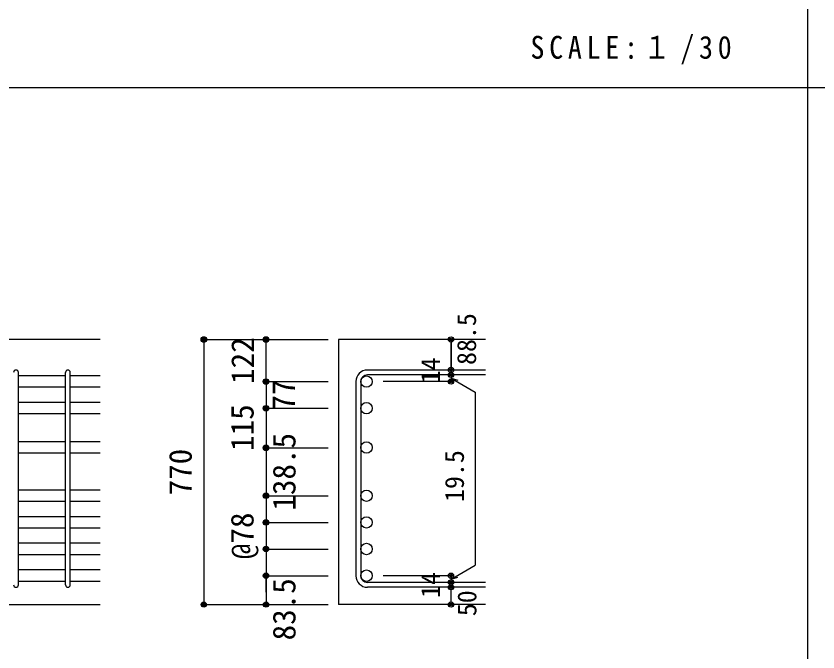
# Model space of a CAD drawing. Units: millimetres at full size, sheet at 1:30. Extents: x -5973 to 5954, y -4195 to 4201.
# Drawn here: x -3414 to -1095, y -1853 to -15 of the extents above; entities that cross this region are included whole.
import ezdxf
from ezdxf.enums import TextEntityAlignment as Align

# ---------------------------------------------------------------- set-up
doc = ezdxf.new("R2010")
doc.units = ezdxf.units.MM
doc.header["$LTSCALE"] = 30
doc.header["$PDMODE"] = 32
doc.header["$PDSIZE"] = 15
for name, color, linetype in [('0-1_躯体線', 2, 'Continuous'), ('0-5_基礎梁筋', 7, 'Continuous'), ('0-6_スタラップ筋', 7, 'Continuous'), ('0-D_寸法', 4, 'Continuous'), ('6-7_文字', 7, 'Continuous'), ('F-0_枠', 6, 'Continuous')]:
    doc.layers.add(name, color=color, linetype=linetype)
doc.styles.add('ＭＳ ゴシック', font='')
doc.styles.get('ＭＳ ゴシック').set_extended_font_data('MS Gothic')

msp = doc.modelspace()

# ---------------------------------------------------------------- linework, layer by layer
at = {"layer": '0-1_躯体線'}
for p, q in [((-3170.8, -949.89), (-5020.8, -949.89)), ((-2055.8, -949.89), (-2480.8, -949.89)), ((-2480.8, -949.89), (-2480.8, -1715.89)), ((-3570.8, -1715.89), (-3170.8, -1715.89)), ((-2055.8, -1715.89), (-2480.8, -1715.89))]:
    msp.add_line(p, q, dxfattribs=at)
at = {"layer": '0-5_基礎梁筋'}
for p, q in [((-3270.8, -1055.09), (-3406.8, -1055.09)), ((-3170.8, -1055.09), (-3256.8, -1055.09)), ((-3270.8, -1088.09), (-3406.8, -1088.09)), ((-3170.8, -1088.09), (-3256.8, -1088.09)), ((-3270.8, -1132.09), (-3406.8, -1132.09)), ((-3170.8, -1132.09), (-3256.8, -1132.09)), ((-3270.8, -1165.09), (-3406.8, -1165.09)), ((-3170.8, -1165.09), (-3256.8, -1165.09)), ((-3270.8, -1245.39), (-3406.8, -1245.39)), ((-3170.8, -1245.39), (-3256.8, -1245.39)), ((-3270.8, -1278.39), (-3406.8, -1278.39)), ((-3170.8, -1278.39), (-3256.8, -1278.39)), ((-3270.8, -1384.89), (-3406.8, -1384.89)), ((-3170.8, -1384.89), (-3256.8, -1384.89)), ((-3270.8, -1417.89), (-3406.8, -1417.89)), ((-3170.8, -1417.89), (-3256.8, -1417.89)), ((-3270.8, -1461.89), (-3406.8, -1461.89)), ((-3170.8, -1461.89), (-3256.8, -1461.89)), ((-3270.8, -1494.89), (-3406.8, -1494.89)), ((-3170.8, -1494.89), (-3256.8, -1494.89)), ((-3270.8, -1538.89), (-3406.8, -1538.89)), ((-3170.8, -1538.89), (-3256.8, -1538.89)), ((-3270.8, -1571.89), (-3406.8, -1571.89)), ((-3170.8, -1571.89), (-3256.8, -1571.89)), ((-3270.8, -1615.89), (-3406.8, -1615.89)), ((-3170.8, -1615.89), (-3256.8, -1615.89)), ((-3270.8, -1648.89), (-3406.8, -1648.89)), ((-3170.8, -1648.89), (-3256.8, -1648.89))]:
    msp.add_line(p, q, dxfattribs=at)
at = {"layer": '0-5_基礎梁筋', "color": 3}
for centre in [(-2400.3, -1071.59), (-2400.3, -1148.59), (-2400.3, -1261.89), (-2400.3, -1401.39), (-2400.3, -1478.39), (-2400.3, -1555.39), (-2400.3, -1632.39)]:
    msp.add_circle(centre, 16.5, dxfattribs=at)
at = {"layer": '0-5_基礎梁筋'}
for p in [(-2870.8, -949.89), (-2870.8, -1715.89)]:
    msp.add_point(p, dxfattribs=at)
at = {"layer": '0-6_スタラップ筋'}
for p, q in [((-2055.8, -1038.09), (-2397.3, -1038.09)), ((-3406.8, -1658.89), (-3406.8, -1045.09)), ((-3270.8, -1658.89), (-3270.8, -1045.09)), ((-3256.8, -1658.89), (-3256.8, -1045.09)), ((-2055.8, -1052.09), (-2397.3, -1052.09)), ((-2430.8, -1071.59), (-2430.8, -1632.39)), ((-2416.8, -1071.59), (-2416.8, -1632.39)), ((-2055.8, -1651.89), (-2397.3, -1651.89)), ((-2055.8, -1665.89), (-2397.3, -1665.89))]:
    msp.add_line(p, q, dxfattribs=at)
for centre, radius, start, end in [((-3413.8, -1045.09), 7, 0, 180), ((-3263.8, -1045.09), 7, 0, 180), ((-2397.3, -1071.59), 33.5, 90, 180), ((-2397.3, -1071.59), 19.5, 90, 180), ((-2397.3, -1632.39), 33.5, 180, 270), ((-2397.3, -1632.39), 19.5, 180, 270), ((-3413.8, -1658.89), 7, 180, 0), ((-3263.8, -1658.89), 7, 180, 0)]:
    msp.add_arc(centre, radius, start, end, dxfattribs=at)
at = {"layer": '0-D_寸法'}
for p, q in [((-2870.8, -949.89), (-2690.8, -949.89)), ((-2870.8, -949.89), (-2690.8, -949.89)), ((-2870.8, -949.89), (-2870.8, -1715.89)), ((-2690.8, -949.89), (-2510.8, -949.89)), ((-2690.8, -949.89), (-2510.8, -949.89)), ((-2690.8, -1071.59), (-2690.8, -949.89)), ((-2155.8, -1052.09), (-2155.8, -1038.09)), ((-2155.8, -1052.09), (-2155.8, -1071.59)), ((-2155.8, -1061.84), (-2136.48, -1067.02)), ((-2155.8, -1061.84), (-2085.74, -1102.29)), ((-2690.8, -1071.59), (-2510.8, -1071.59)), ((-2690.8, -1071.59), (-2510.8, -1071.59)), ((-2690.8, -1071.59), (-2690.8, -1262.89)), ((-2690.8, -1071.59), (-2690.8, -1262.89)), ((-2155.8, -1071.59), (-2351.89, -1071.59)), ((-2085.74, -1102.29), (-2085.74, -1601.7)), ((-2690.8, -1148.59), (-2510.8, -1148.59)), ((-2690.8, -1148.59), (-2510.8, -1148.59)), ((-2690.8, -1262.89), (-2510.8, -1262.89)), ((-2690.8, -1262.89), (-2510.8, -1262.89)), ((-2690.8, -1262.89), (-2690.8, -1632.39)), ((-2690.8, -1262.89), (-2690.8, -1632.39)), ((-2690.8, -1401.39), (-2510.8, -1401.39)), ((-2690.8, -1478.39), (-2510.8, -1478.39)), ((-2690.8, -1555.39), (-2510.8, -1555.39)), ((-2155.8, -1642.14), (-2085.74, -1601.7)), ((-2690.8, -1632.39), (-2510.8, -1632.39)), ((-2155.8, -1632.39), (-2351.89, -1632.39)), ((-2155.8, -1651.89), (-2155.8, -1632.39)), ((-2155.8, -1642.14), (-2136.48, -1636.97)), ((-2155.8, -1665.89), (-2155.8, -1651.89)), ((-2155.8, -1715.89), (-2155.8, -1665.89)), ((-2870.8, -1715.89), (-2690.8, -1715.89)), ((-2690.8, -1715.89), (-2510.8, -1715.89))]:
    msp.add_line(p, q, dxfattribs=at)
for points in [[(-2155.8, -949.89), (-2155.8, -1038.09), (-2155.8, -949.89)], [(-2690.8, -1679.86), (-2690.8, -1632.39), (-2690.8, -1715.89)]]:
    msp.add_lwpolyline(points, dxfattribs=at)
for centre, radius in [((-2870.8, -949.89), 8), ((-2870.8, -949.89), 7.2), ((-2870.8, -949.89), 6.4), ((-2870.8, -949.89), 5.6), ((-2870.8, -949.89), 4.8), ((-2870.8, -949.89), 4), ((-2870.8, -949.89), 3.2), ((-2870.8, -949.89), 2.4), ((-2870.8, -949.89), 1.6), ((-2870.8, -949.89), 0.8), ((-2690.8, -949.89), 8), ((-2690.8, -949.89), 7.2), ((-2690.8, -949.89), 6.4), ((-2690.8, -949.89), 5.6), ((-2690.8, -949.89), 4.8), ((-2690.8, -949.89), 4), ((-2690.8, -949.89), 3.2), ((-2690.8, -949.89), 2.4), ((-2690.8, -949.89), 1.6), ((-2690.8, -949.89), 0.8), ((-2155.8, -949.89), 4), ((-2155.8, -949.89), 3.6), ((-2155.8, -949.89), 3.2), ((-2155.8, -949.89), 2.8), ((-2155.8, -949.89), 2.4), ((-2155.8, -949.89), 2), ((-2155.8, -949.89), 1.6), ((-2155.8, -949.89), 1.2), ((-2155.8, -949.89), 0.8), ((-2155.8, -949.89), 0.4), ((-2155.8, -1038.09), 4), ((-2155.8, -1038.09), 3.6), ((-2155.8, -1038.09), 3.2), ((-2155.8, -1038.09), 2.8), ((-2155.8, -1038.09), 2.4), ((-2155.8, -1038.09), 2), ((-2155.8, -1038.09), 1.6), ((-2155.8, -1038.09), 1.2), ((-2155.8, -1038.09), 0.8), ((-2155.8, -1038.09), 0.4), ((-2690.8, -1071.59), 8), ((-2690.8, -1071.59), 7.2), ((-2690.8, -1071.59), 6.4), ((-2690.8, -1071.59), 5.6), ((-2690.8, -1071.59), 4.8), ((-2155.8, -1052.09), 4), ((-2155.8, -1052.09), 3.6), ((-2155.8, -1052.09), 3.2), ((-2155.8, -1052.09), 2.8), ((-2155.8, -1052.09), 2.4), ((-2155.8, -1052.09), 2), ((-2155.8, -1052.09), 1.6), ((-2155.8, -1052.09), 1.2), ((-2155.8, -1052.09), 0.8), ((-2155.8, -1052.09), 0.4), ((-2690.8, -1071.59), 4), ((-2690.8, -1071.59), 3.2), ((-2690.8, -1071.59), 2.4), ((-2690.8, -1071.59), 1.6), ((-2690.8, -1071.59), 0.8), ((-2155.8, -1071.59), 4), ((-2155.8, -1071.59), 3.6), ((-2155.8, -1071.59), 3.2), ((-2155.8, -1071.59), 2.8), ((-2155.8, -1071.59), 2.4), ((-2155.8, -1071.59), 2), ((-2155.8, -1071.59), 1.6), ((-2155.8, -1071.59), 1.2), ((-2155.8, -1071.59), 0.8), ((-2155.8, -1071.59), 0.4), ((-2690.8, -1148.59), 8), ((-2690.8, -1148.59), 7.2), ((-2690.8, -1148.59), 6.4), ((-2690.8, -1148.59), 5.6), ((-2690.8, -1148.59), 4.8), ((-2690.8, -1148.59), 4), ((-2690.8, -1148.59), 3.2), ((-2690.8, -1148.59), 2.4), ((-2690.8, -1148.59), 1.6), ((-2690.8, -1148.59), 0.8), ((-2690.8, -1262.89), 8), ((-2690.8, -1262.89), 7.2), ((-2690.8, -1262.89), 6.4), ((-2690.8, -1262.89), 5.6), ((-2690.8, -1262.89), 4.8), ((-2690.8, -1262.89), 4), ((-2690.8, -1262.89), 3.2), ((-2690.8, -1262.89), 2.4), ((-2690.8, -1262.89), 1.6), ((-2690.8, -1262.89), 0.8), ((-2690.8, -1401.39), 8), ((-2690.8, -1401.39), 7.2), ((-2690.8, -1401.39), 6.4), ((-2690.8, -1401.39), 5.6), ((-2690.8, -1401.39), 4.8), ((-2690.8, -1401.39), 4), ((-2690.8, -1401.39), 3.2), ((-2690.8, -1401.39), 2.4), ((-2690.8, -1401.39), 1.6), ((-2690.8, -1401.39), 0.8), ((-2690.8, -1478.39), 8), ((-2690.8, -1478.39), 7.2), ((-2690.8, -1478.39), 6.4), ((-2690.8, -1478.39), 5.6), ((-2690.8, -1478.39), 4.8), ((-2690.8, -1478.39), 4), ((-2690.8, -1478.39), 3.2), ((-2690.8, -1478.39), 2.4), ((-2690.8, -1478.39), 1.6), ((-2690.8, -1478.39), 0.8), ((-2690.8, -1555.39), 8), ((-2690.8, -1555.39), 7.2), ((-2690.8, -1555.39), 6.4), ((-2690.8, -1555.39), 5.6), ((-2690.8, -1555.39), 4.8), ((-2690.8, -1555.39), 4), ((-2690.8, -1555.39), 3.2), ((-2690.8, -1555.39), 2.4), ((-2690.8, -1555.39), 1.6), ((-2690.8, -1555.39), 0.8), ((-2690.8, -1632.39), 8), ((-2690.8, -1632.39), 7.2), ((-2690.8, -1632.39), 6.4), ((-2690.8, -1632.39), 5.6), ((-2690.8, -1632.39), 4.8), ((-2690.8, -1632.39), 4), ((-2690.8, -1632.39), 3.2), ((-2690.8, -1632.39), 2.4), ((-2690.8, -1632.39), 1.6), ((-2690.8, -1632.39), 0.8), ((-2155.8, -1632.39), 4), ((-2155.8, -1632.39), 3.6), ((-2155.8, -1632.39), 3.2), ((-2155.8, -1632.39), 2.8), ((-2155.8, -1632.39), 2.4), ((-2155.8, -1632.39), 2), ((-2155.8, -1632.39), 1.6), ((-2155.8, -1632.39), 1.2), ((-2155.8, -1632.39), 0.8), ((-2155.8, -1632.39), 0.4), ((-2155.8, -1651.89), 4), ((-2155.8, -1665.89), 4), ((-2155.8, -1651.89), 3.6), ((-2155.8, -1665.89), 3.6), ((-2155.8, -1651.89), 3.2), ((-2155.8, -1665.89), 3.2), ((-2155.8, -1651.89), 2.8), ((-2155.8, -1665.89), 2.8), ((-2155.8, -1651.89), 2.4), ((-2155.8, -1665.89), 2.4), ((-2155.8, -1651.89), 2), ((-2155.8, -1665.89), 2), ((-2155.8, -1651.89), 1.6), ((-2155.8, -1665.89), 1.6), ((-2155.8, -1651.89), 1.2), ((-2155.8, -1665.89), 1.2), ((-2155.8, -1651.89), 0.8), ((-2155.8, -1665.89), 0.8), ((-2155.8, -1651.89), 0.4), ((-2155.8, -1665.89), 0.4), ((-2870.8, -1715.89), 7.2), ((-2870.8, -1715.89), 6.4), ((-2870.8, -1715.89), 5.6), ((-2870.8, -1715.89), 4.8), ((-2870.8, -1715.89), 4), ((-2870.8, -1715.89), 3.2), ((-2870.8, -1715.89), 2.4), ((-2870.8, -1715.89), 1.6), ((-2870.8, -1715.89), 0.8), ((-2690.8, -1715.89), 7.2), ((-2690.8, -1715.89), 6.4), ((-2690.8, -1715.89), 5.6), ((-2690.8, -1715.89), 4.8), ((-2690.8, -1715.89), 4), ((-2690.8, -1715.89), 3.2), ((-2690.8, -1715.89), 2.4), ((-2690.8, -1715.89), 1.6), ((-2690.8, -1715.89), 0.8), ((-2155.8, -1715.89), 4), ((-2155.8, -1715.89), 3.6), ((-2155.8, -1715.89), 3.2), ((-2155.8, -1715.89), 2.8), ((-2155.8, -1715.89), 2.4), ((-2155.8, -1715.89), 2), ((-2155.8, -1715.89), 1.6), ((-2155.8, -1715.89), 1.2), ((-2155.8, -1715.89), 0.8), ((-2155.8, -1715.89), 0.4)]:
    msp.add_circle(centre, radius, dxfattribs=at)
at = {"layer": '0-D_寸法', "color": 7}
for p in [(-2870.8, -949.89), (-2870.8, -949.89), (-2690.8, -949.89), (-2155.8, -949.89), (-2155.8, -1038.09), (-2690.8, -1071.59), (-2690.8, -1071.59), (-2155.8, -1052.09), (-2155.8, -1071.59), (-2690.8, -1148.59), (-2690.8, -1148.59), (-2690.8, -1262.89), (-2690.8, -1262.89), (-2690.8, -1401.39), (-2690.8, -1401.39), (-2690.8, -1401.39), (-2690.8, -1478.39), (-2690.8, -1478.39), (-2690.8, -1478.39), (-2690.8, -1555.39), (-2690.8, -1555.39), (-2690.8, -1555.39), (-2690.8, -1632.39), (-2690.8, -1632.39), (-2690.8, -1632.39), (-2155.8, -1632.39), (-2155.8, -1632.39), (-2155.8, -1651.89), (-2155.8, -1665.89), (-2870.8, -1715.89), (-2690.8, -1715.89), (-2155.8, -1715.89)]:
    msp.add_point(p, dxfattribs=at)
at = {"layer": 'F-0_枠', "color": 2}
for p, q in [((-1124.64, 4201.15), (-1124.64, -4195.24)), ((-5972.88, -222.05), (3723.6, -222.05))]:
    msp.add_line(p, q, dxfattribs=at)

# ---------------------------------------------------------------- texts
at = {"layer": '0-D_寸法', "style": 'ＭＳ ゴシック'}
for s, height, p in [('88.5', 54.99, (-2066.9, -1023.49)), ('122', 65.98, (-2705.8, -1078.24)), ('14', 54.99, (-2171.03, -1076.76)), ('77', 65.98, (-2587.24, -1155.16)), ('115', 65.98, (-2706.8, -1271.85)), ('138.5', 65.98, (-2585.74, -1444.4)), ('770', 65.98, (-2885.8, -1400.39)), ('19.5', 54.99, (-2101.94, -1419.38)), ('@78', 65.98, (-2707.06, -1584.54)), ('83.5', 65.98, (-2585.8, -1819.39)), ('14', 54.99, (-2171.06, -1696.57)), ('50', 54.99, (-2065.8, -1749.39))]:
    msp.add_text(s, height=height, rotation=90, dxfattribs=at).set_placement(p, align=Align.BOTTOM_LEFT)
at = {"layer": '6-7_文字', "color": 2, "insert": (-1925.98, -154.55), "char_height": 65.98, "attachment_point": 7, "style": 'ＭＳ ゴシック'}
msp.add_mtext('\\T1.34;\\W0.9;SCALE:１/30', dxfattribs=at)

doc.saveas('drawing.dxf')
